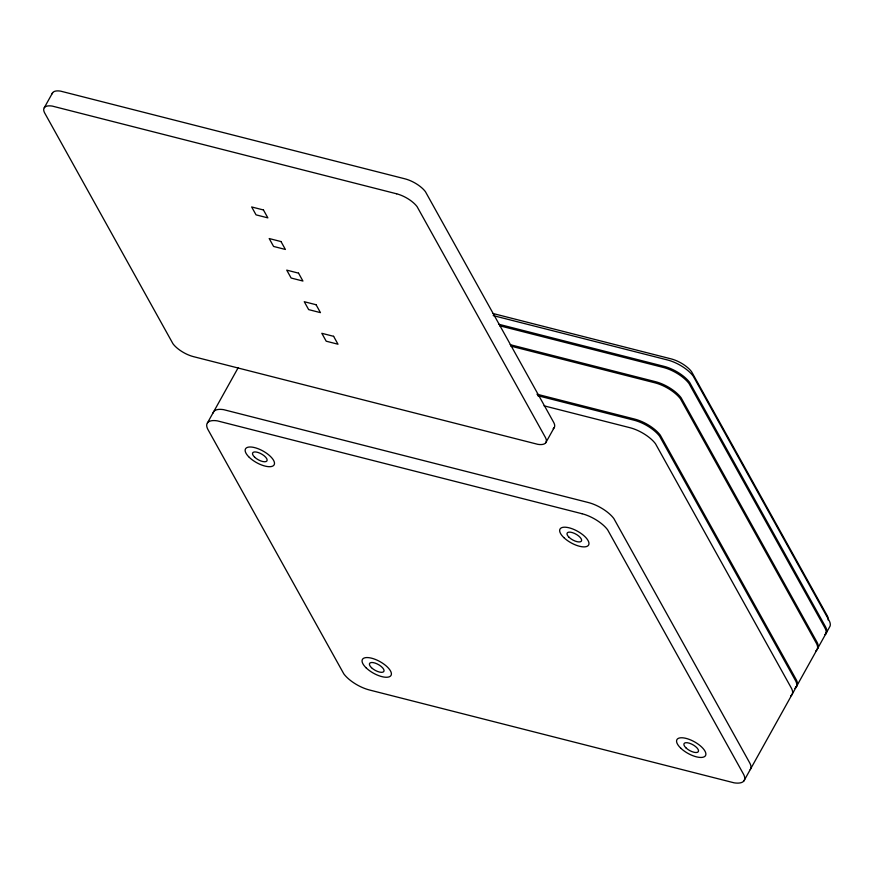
<?xml version="1.0" encoding="UTF-8"?>
<svg xmlns="http://www.w3.org/2000/svg" width="874" height="874" viewBox="0 0 874 874"><rect width="100%" height="100%" fill="white"/><g stroke="black" fill="none" stroke-linecap="round" stroke-linejoin="round"><path stroke-width="1.31" d="M44.301 107.677L52.637 92.72M207.466 422.874L238.176 367.714M545.769 442.747L554.094 427.79M743.982 780.832L829.546 627.095A23.412 9.483 29.1 0 0 829 620.322L693.169 376.038A23.412 9.483 29.1 0 0 667.594 359.99L493.198 315.59M493.067 313.526L671.134 358.886A18.725 7.593 29.1 0 1 691.596 371.723L827.154 615.58A18.725 7.593 29.1 0 1 828.093 619.917M498.901 324.298L664.054 366.348A23.412 9.483 29.1 0 1 689.63 382.397L825.46 626.68A23.412 9.483 29.1 0 1 824.87 634.513M499.6 325.762L663.432 367.473A23.412 9.483 29.1 0 1 689.007 383.522L824.837 627.794A23.412 9.483 29.1 0 1 825.384 634.579M510.187 344.684L655.522 381.687A23.412 9.483 29.1 0 1 681.097 397.736L816.928 642.019A23.412 9.483 29.1 0 1 817.474 648.792M510.886 346.137L654.899 382.812A23.412 9.483 29.1 0 1 680.475 398.861L816.305 643.133A23.412 9.483 29.1 0 1 815.715 650.977M536.931 394.196L634.699 419.094A23.412 9.483 29.1 0 1 660.274 435.143L796.105 679.415A23.412 9.483 29.1 0 1 795.515 687.259M537.63 395.66L634.076 420.208A23.412 9.483 29.1 0 1 659.651 436.268L795.482 680.54A23.412 9.483 29.1 0 1 794.892 688.373M544.032 405.831L629.914 427.692A23.412 9.483 29.1 0 1 655.489 443.741L791.32 688.024A23.412 9.483 29.1 0 1 790.73 695.857M52.123 93.791A18.725 7.593 29.1 0 1 60.557 91.125L404.957 178.831A18.725 7.593 29.1 0 1 425.419 191.668L553.668 422.361A18.725 7.593 29.1 0 1 553.187 428.631M213.081 412.998A23.412 9.483 29.1 0 1 223.624 409.655L588.268 502.506A23.412 9.483 29.1 0 1 613.854 518.555L749.684 762.827A23.412 9.483 29.1 0 1 750.22 769.612M396.621 193.799L52.232 106.082A18.725 7.593 29.1 0 0 44.738 113.096L172.986 343.788A18.725 7.593 29.1 0 0 193.449 356.636L537.849 444.342A18.725 7.593 29.1 0 0 545.332 437.328L417.084 206.635A18.725 7.593 29.1 0 0 396.621 193.799M263.456 209.968L251.668 206.963L256.049 214.862L267.848 217.866L263.456 209.968M281.002 241.552L269.203 238.547L273.584 246.446L285.383 249.451L281.002 241.552M298.537 273.147L286.738 270.132L291.129 278.03L302.917 281.035L298.537 273.147M316.071 304.731L304.272 301.716L308.664 309.614L320.452 312.63L316.071 304.731M333.606 336.315L321.818 333.311L326.199 341.199L337.987 344.214L333.606 336.315M582.029 513.726L217.375 420.875A23.412 9.483 29.1 0 0 208.012 429.647L343.843 673.92A23.412 9.483 29.1 0 0 369.418 689.979L734.073 782.82A23.412 9.483 29.1 0 0 743.435 774.047L607.605 529.775A23.412 9.483 29.1 0 0 582.029 513.726M563.817 537.576A16.387 6.642 29.1 0 0 588.442 545.289A16.387 6.642 29.1 0 0 570.656 528.246A16.387 6.642 29.1 0 0 563.817 537.576M569.061 537.302A8.194 3.321 29.1 0 0 581.374 541.159A8.194 3.321 29.1 0 0 572.481 532.637A8.194 3.321 29.1 0 0 569.061 537.302M680.726 748.144A16.387 6.642 29.1 0 0 705.351 755.857A16.387 6.642 29.1 0 0 687.565 738.814A16.387 6.642 29.1 0 0 680.726 748.144M685.97 747.882A8.194 3.321 29.1 0 0 698.282 751.727A8.194 3.321 29.1 0 0 689.389 743.206A8.194 3.321 29.1 0 0 685.97 747.882M249.33 457.386A16.387 6.642 29.1 0 0 273.955 465.099A16.387 6.642 29.1 0 0 256.169 448.045A16.387 6.642 29.1 0 0 249.33 457.386M254.574 457.113A8.194 3.321 29.1 0 0 266.887 460.969A8.194 3.321 29.1 0 0 257.994 452.448A8.194 3.321 29.1 0 0 254.574 457.113M366.239 667.954A16.387 6.642 29.1 0 0 390.864 675.668A16.387 6.642 29.1 0 0 373.078 658.614A16.387 6.642 29.1 0 0 366.239 667.954M371.483 667.681A8.194 3.321 29.1 0 0 383.795 671.538A8.194 3.321 29.1 0 0 374.902 663.016A8.194 3.321 29.1 0 0 371.483 667.681"/></g></svg>
